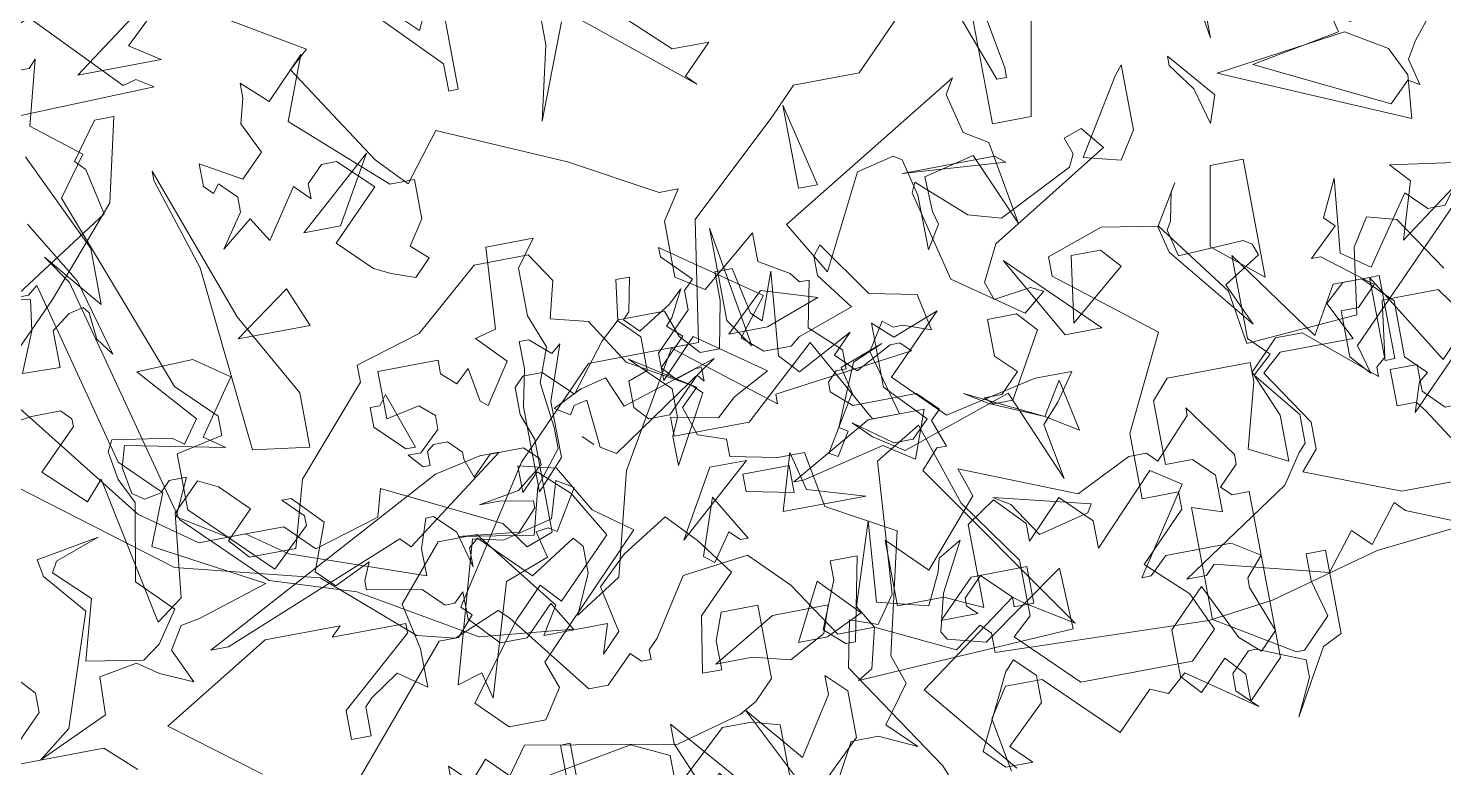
# Model space of a CAD drawing. Header units: millimetres. Extents: x 1418 to 1811, y 1796 to 1956.
# Drawn here: x 1465.555 to 1466.404, y 1887.305 to 1887.749 of the extents above; entities that cross this region are included whole.
import ezdxf

# ---------------------------------------------------------------- set-up
doc = ezdxf.new("R2010")
doc.units = ezdxf.units.MM
doc.layers.add('ARBRE', color=251, linetype='Continuous', lineweight=13)

# ---------------------------------------------------------------- blocks, each defined once
blk = doc.blocks.new('WMF26', base_point=(0, 0.0008))
at = {"color": 85}
for points in [[(7.3226, -0.1836), (7.3588, -0.2206), (7.4617, -0.1474), (7.7449, -0.2857), (7.8833, -0.2857), (8.0216, -0.4965), (8.1591, -0.6356), (8.4069, -0.6051), (8.5452, -0.3952), (8.5814, -0.3581), (8.5814, -0.3219), (8.6177, -0.3219), (8.6539, -0.3581), (8.756, -0.2569), (8.8292, -0.2569), (9.0688, -0.5689), (9.1051, -0.6051), (9.2804, -0.5327), (9.4187, -0.5689), (9.7316, -0.8464), (10.2552, -0.9839), (11.3025, -1.7915)], [(12.3209, -9.4401), (11.8994, -9.9284), (11.8269, -9.9284), (11.7611, -10.0008), (11.7973, -10.037), (11.477, -10.5245), (11.165, -10.8381), (10.75, -10.8381), (10.6776, -11.2893), (10.3277, -11.6096), (10.2264, -11.7108), (9.9786, -11.7108), (9.7028, -11.9875), (9.5274, -11.9578), (8.756, -12.3728), (8.3048, -12.4823), (8.0578, -12.5119), (7.8462, -12.4823), (7.6066, -12.162)], [(3.481, -11.8854), (3.1319, -11.6746), (3.2043, -11.6096), (2.9574, -11.2234), (2.8544, -11.1139), (2.7169, -11.2893), (2.2584, -11.0851), (1.9455, -10.9106), (1.873, -10.9106), (1.9455, -10.8019), (1.9455, -10.5903), (1.8434, -10.5245), (1.6326, -10.699), (1.6326, -10.5903), (1.5231, -10.5245), (1.4943, -10.4882), (1.4581, -10.4882), (1.4943, -10.3145), (1.3848, -10.2116), (1.3848, -10.1391), (1.4219, -10.1391), (1.4581, -10.1029), (1.4581, -10.0667), (1.3848, -10.0008), (1.1452, -10.0008), (1.072, -9.9284), (1.1082, -9.8921), (1.072, -9.7892), (1.1082, -9.7892), (1.1749, -9.7168), (0.7237, -9.0548), (0.8974, -9.1643), (0.9345, -9.1931), (1.3198, -8.9165), (1.0357, -8.5666)], [(5.191, -0.2857), (5.8604, -0.2206), (6.2753, -0.1111), (6.5223, -0.0815), (7.3226, -0.1111), (7.3226, -0.1836), (7.3226, -0.1836)]]:
    blk.add_lwpolyline(points, dxfattribs=at)
at = {"color": 63}
for points in [[(7.7449, -0.2857), (7.796, -0.3738), (7.6955, -0.6776), (7.7211, -0.3754), (7.5325, -0.326), (7.4749, -0.4438), (7.4617, -0.4932), (7.3736, -0.5442), (7.4699, -0.3623), (7.5062, -0.2231), (7.4881, -0.1918), (7.3481, -0.1548), (7.0303, -0.3746), (7.0221, -0.1433), (7.8404, -0.1029), (7.7836, -0.1358), (7.7449, -0.2857), (7.7449, -0.2857)], [(6.5001, -0.2462), (6.5734, -0.2462), (6.1518, -0.522), (6.0777, -0.6315), (6.0489, -0.6611), (6.0489, -0.7698), (6.188, -0.9443), (6.1156, -1.0094), (6.188, -1.0827), (6.188, -1.3955), (5.9402, -1.0464), (5.8381, -1.221), (5.7006, -1.221), (5.489, -0.8711), (5.4166, -0.9443)], [(5.4166, -0.9081), (5.6274, -0.6973), (5.5903, -0.806), (5.5541, -0.8348), (5.6274, -0.9081), (5.6274, -1.1189), (5.7295, -1.221), (5.8019, -1.221), (5.8744, -1.1551), (5.8019, -1.0094), (6.0777, -1.0094), (6.1518, -0.9443), (6.0127, -0.7336), (6.0127, -0.6315), (6.0777, -0.5582), (5.7295, -0.4199), (5.3804, -0.4199)], [(5.489, -0.2462), (5.7295, -0.3474), (5.7657, -0.3837), (5.8744, -0.2462), (5.9402, -0.3112), (6.0489, -0.1729), (6.4639, -0.2824), (6.5001, -0.2462), (6.5001, -0.2462)], [(8.7519, -0.7805), (8.7823, -0.8167), (8.956, -0.7081), (9.1306, -0.8826), (9.1668, -0.853), (9.1668, -0.7805), (9.203, -0.9188), (9.2771, -0.9913), (9.3059, -0.9913), (9.3422, -0.8826), (9.3422, -0.7805), (9.8296, -0.955), (9.9745, -1.0571), (10.1498, -1.0571), (10.3532, -1.2029), (10.9131, -1.9307)], [(10.7031, -2.0756), (10.601, -2.0756), (10.564, -2.1052), (10.3894, -1.4062), (10.2519, -1.2679), (10.2157, -1.3041), (10.1498, -1.3041), (10.2157, -1.1666), (10.0403, -1.0571), (9.8296, -1.0571), (9.7283, -0.955), (9.4805, -1.0275), (9.4508, -1.1304), (9.0293, -0.9188), (8.956, -0.8167), (8.8548, -0.853), (8.8548, -1.2029), (8.891, -1.3041), (8.891, -1.4062), (8.8548, -1.4424), (8.7823, -1.4424), (8.6794, -1.3404), (8.5419, -1.5157), (8.4686, -1.5816), (8.2941, -1.5816), (8.2579, -1.4795), (8.192, -1.4062), (8.1195, -1.4062), (8.0833, -1.5816), (8.0833, -1.6903), (8.0175, -1.6903), (7.9812, -1.5157), (7.945, -1.4795), (7.8791, -1.654), (7.9088, -1.3404), (7.8429, -1.2679), (7.6321, -1.3774), (7.7046, -1.3041), (7.6321, -1.2317), (7.4938, -1.3041), (7.4576, -1.3041), (7.4205, -1.2679), (7.945, -1.2029), (7.945, -1.1666), (8.2941, -1.4424), (8.5419, -1.0275), (8.6432, -0.643), (8.8185, -0.5327), (8.7519, -0.6792), (8.7519, -0.7805), (8.7519, -0.7805)], [(5.3112, -1.5083), (5.5508, -1.3338), (5.4849, -1.5445), (5.5508, -1.6178), (5.3112, -1.5808), (5.3112, -1.5083), (5.3112, -1.5083)], [(7.2929, -1.8805), (7.1217, -1.724), (7.0023, -1.6894), (6.7191, -1.8286), (6.6969, -1.8747), (6.7183, -1.9373), (6.6499, -1.9611), (6.5816, -1.8772), (7.0394, -1.5997), (7.1077, -1.4671), (7.0838, -1.398), (6.943, -1.4169), (6.8969, -1.3947), (6.9801, -1.3264), (7.2279, -1.5017), (7.3102, -1.8426), (7.2929, -1.8805), (7.2929, -1.8805)], [(9.5554, -2.1143), (9.2722, -2.3621), (9.4171, -2.1143), (9.5554, -2.1143), (9.5554, -2.1143)], [(6.1156, -2.2032), (6.188, -2.6618), (6.1156, -2.5523), (6.1156, -2.2032), (6.1156, -2.2032)], [(6.887, -2.2353), (6.887, -2.1991), (6.9233, -2.1991), (7.0262, -2.4831), (6.9233, -2.4469), (6.887, -2.2353), (6.887, -2.2353)], [(9.068, -2.8446), (8.9947, -2.7721), (8.8572, -3.0553)], [(8.2307, -2.67), (8.0858, -2.5317), (7.9475, -2.5317), (8.0561, -2.423), (8.0199, -2.3868), (8.4061, -2.7062)], [(8.4711, -2.7062), (8.6094, -2.3572), (8.5436, -2.6338), (8.5436, -2.7721)], [(8.8935, -2.9104), (8.8935, -2.5317), (8.9297, -2.5317), (8.9297, -2.6338), (9.1693, -2.8816)], [(9.9745, -8.6769), (10.1498, -9.1281), (10.4257, -9.5496), (10.3894, -9.7242), (10.2882, -9.688), (10.2157, -9.7892), (10.1787, -10.284), (10.0041, -10.387), (9.902, -10.0733), (9.7283, -9.8255), (9.7283, -9.6155), (9.8008, -9.5496), (9.5892, -9.3381), (9.1668, -9.3381), (9.0655, -9.4401), (9.1306, -9.5859), (9.2771, -9.7242), (9.1018, -9.8996), (9.1018, -9.9646), (9.2401, -9.9646), (9.2401, -10.2116), (9.0655, -10.5607), (9.4146, -10.8381), (9.4146, -10.9106), (9.203, -10.983), (8.9931, -10.9468), (8.7823, -10.6628), (8.7519, -10.4594), (8.3303, -10.4882), (8.2941, -10.736), (8.2282, -10.8381), (8.1195, -10.8085), (7.9812, -10.5977)], [(4.6633, -10.4882), (4.3866, -10.5245), (4.2771, -10.5245), (4.2409, -10.4882), (4.2409, -10.4594), (4.3866, -10.3145), (4.2409, -10.1754), (4.1759, -10.2478), (4.0664, -9.688), (3.9651, -9.7604), (3.9289, -10.0733), (3.826, -10.1754), (3.7535, -10.1391), (3.6514, -10.037), (3.7535, -9.9358), (3.6885, -9.8625), (3.5139, -9.8625), (3.4415, -10.1103), (3.164, -10.4232), (3.164, -10.4882), (2.9162, -10.5607), (2.6692, -10.7723), (2.465, -10.7723), (2.3926, -10.6628), (2.4288, -10.5245), (2.2913, -10.4882), (2.1818, -10.3145), (1.9414, -10.1754), (2.0072, -10.1103), (1.971, -10.0008), (1.8689, -9.9646), (1.8689, -9.8996), (1.6944, -9.8625), (1.5931, -9.8625), (1.5561, -9.6517), (1.3091, -9.5134), (1.4178, -9.0622), (1.3815, -8.9527), (1.4836, -8.8144), (1.3815, -8.7132), (1.5198, -8.7782), (1.6219, -8.7782), (1.7965, -8.4653)], [(1.8689, -8.2908), (1.8689, -8.8869), (1.971, -8.9165), (2.0805, -8.9165), (2.465, -8.5666)], [(2.2913, -8.7782), (2.2913, -8.8506), (2.4288, -8.9165), (2.8149, -8.8506)], [(2.9162, -8.8506), (2.8149, -8.989), (2.2551, -8.8869), (2.0072, -8.9527), (1.9414, -8.989), (1.8689, -9.0622), (1.8689, -9.3381), (2.0072, -9.3381), (2.0443, -9.2368), (2.0443, -9.1281), (2.1167, -9.1281), (2.0805, -9.3381), (1.9414, -9.4772), (2.0443, -9.6155), (2.1456, -9.7242), (2.3201, -9.6155), (2.4288, -9.5134), (2.3926, -9.3381), (2.465, -9.2656), (2.4288, -9.3751), (2.6692, -9.3751), (2.6041, -9.4772), (2.8437, -9.7892), (2.9903, -9.7892), (3.164, -9.5859), (3.1278, -9.4113), (3.1278, -9.2656), (3.2299, -9.3381), (3.3385, -9.2656), (3.3674, -9.2368), (3.3674, -9.1281), (3.4415, -9.1281), (3.4415, -9.2368), (3.164, -9.4772), (3.164, -9.5134), (3.4415, -9.5134), (3.4044, -9.5496), (3.6885, -9.5496), (4.1026, -9.3018), (3.7897, -9.0622)], [(4.2409, -9.1643), (4.3504, -9.2656), (4.9111, -9.2656), (4.6633, -9.3381), (4.5612, -9.4401), (4.5612, -9.5134), (4.627, -9.5859), (4.874, -9.5859), (5.2602, -9.2006)], [(7.945, -10.4232), (8.0175, -10.5245), (8.2282, -10.5245), (8.2579, -10.3145), (8.2941, -10.284), (8.2941, -10.2478), (8.5419, -10.4594), (8.6432, -10.4594), (8.7519, -10.3507), (8.6794, -10.1754), (8.6794, -10.0008), (8.8185, -10.0733), (8.7519, -10.3145), (8.7519, -10.387), (9.0655, -10.387), (9.1306, -10.3145), (9.1306, -10.0733), (9.0293, -10.0733), (8.956, -10.0008), (8.956, -9.8625), (9.0655, -9.8996), (9.0655, -9.4772), (8.7823, -9.3018), (8.7519, -9.3018), (8.6432, -9.4113), (8.6794, -9.5496), (8.6794, -9.6517), (8.6069, -9.6517), (8.6069, -9.3381), (8.6794, -9.3018), (8.8185, -9.0622), (8.7519, -9.2006), (8.7519, -9.2656), (8.9272, -9.3381), (8.956, -9.3381), (9.0293, -9.2656), (9.0293, -9.2006), (8.956, -9.1281), (9.203, -9.3018), (9.2771, -9.2368), (9.3422, -9.2656), (9.4805, -9.1281), (9.7283, -9.3751), (9.8658, -9.3751), (9.9382, -9.2656), (9.902, -9.0622)], [(2.9541, -10.037), (2.7787, -10.0733), (2.7062, -10.0733), (3.0916, -9.7892), (3.1278, -9.8255), (3.826, -9.5496), (3.8926, -9.5496), (2.9541, -10.037), (2.9541, -10.037)], [(1.8327, -9.8255), (1.6582, -9.8255), (1.6582, -9.7242), (1.8327, -9.7604), (1.8327, -9.8255), (1.8327, -9.8255)], [(2.3563, -10.037), (2.3926, -10.0733), (2.3563, -10.037), (2.3563, -10.037)], [(4.2689, -11.2276), (4.1256, -10.9863), (4.0474, -10.6957), (4.096, -10.7616), (4.1059, -10.8628), (4.1232, -10.8859), (4.1792, -10.8735), (4.2491, -10.8217), (4.2483, -10.6834), (4.3899, -10.6875), (4.3265, -10.8365), (4.3101, -10.9509), (4.4681, -10.9773)]]:
    blk.add_lwpolyline(points, dxfattribs=at)
at = {"color": 106}
for points in [[(7.9343, -0.3112), (7.861, -0.4858), (7.861, -0.5582), (7.7589, -0.5582), (7.8248, -0.2462), (7.861, -0.2462), (7.9343, -0.3112), (7.9343, -0.3112)], [(9.6073, -0.7698), (9.9201, -0.8711), (10.2042, -1.1551), (10.4438, -2.0937), (10.517, -2.2032), (10.3425, -1.9924), (10.3425, -2.2032), (10.517, -2.5819)], [(10.4808, -2.9022), (10.4438, -2.9022), (10.4149, -2.931), (10.4808, -2.6906), (10.3063, -2.5523), (10.4149, -2.4074), (10.1317, -1.6433), (9.9926, -1.505), (9.9926, -1.4317), (10.168, -1.3955), (10.168, -1.1848), (9.8913, -0.9081), (9.7464, -1.0464), (9.7464, -1.0827), (9.8189, -1.1551), (9.7826, -1.1551), (9.6797, -1.0464), (9.7464, -0.8711), (9.6797, -0.806), (9.5422, -0.8711), (9.5711, -0.806), (9.5711, -0.7698), (9.3677, -0.7336), (9.2952, -0.6611), (9.259, -0.6611), (9.2211, -0.6973), (9.2211, -0.5944), (9.1199, -0.4858), (9.0178, -0.4858), (8.9091, -0.5944), (8.8441, -0.4858), (9.1923, -0.522), (9.6073, -0.7698), (9.6073, -0.7698)], [(8.2463, -0.8711), (8.1451, -0.6973), (8.1739, -0.6973), (8.2101, -0.7336), (8.2826, -0.6315), (8.3196, -0.6611), (8.2463, -0.8711), (8.2463, -0.8711)], [(7.5119, -0.9081), (7.6214, -0.9806), (7.6865, -1.0464), (7.5482, -0.9443), (7.4757, -0.9443), (7.4098, -1.0094), (7.5482, -1.1551), (7.5482, -1.3955), (7.4757, -1.3297), (7.3003, -1.3955), (7.5119, -1.1848), (7.3374, -1.0094), (6.9883, -1.0827), (6.85, -1.0827), (6.9224, -0.9806), (6.9883, -0.9081), (6.9513, -0.6973), (7.097, -1.0464), (7.5119, -0.9081), (7.5119, -0.9081)], [(7.9343, -0.9806), (7.8981, -0.8348), (7.6865, -0.7698), (7.9993, -0.7698), (7.9343, -0.9806), (7.9343, -0.9806)], [(5.7006, -1.221), (5.6644, -1.221), (5.6644, -0.9081), (5.7006, -0.9081), (5.7006, -1.221), (5.7006, -1.221)], [(8.3196, -1.1848), (8.3196, -1.2934), (8.4579, -1.4317), (8.2463, -1.2934), (8.2101, -1.2572), (8.3492, -1.0094), (8.3492, -1.1189), (8.3196, -1.1848), (8.3196, -1.1848)], [(8.8441, -1.4688), (8.8441, -1.5701), (8.8078, -1.5701), (8.7337, -1.505), (8.6975, -1.5338), (8.77, -1.3297), (8.77, -1.1189), (8.8729, -1.0094), (8.8729, -1.3297), (8.8441, -1.4688), (8.8441, -1.4688)], [(7.0245, -1.5338), (6.7117, -1.221), (6.85, -1.221), (7.0245, -1.5338), (7.0245, -1.5338)], [(9.4327, -1.3585), (9.4327, -1.4317), (9.3965, -1.4317), (9.3677, -1.4688), (9.2952, -1.2572), (9.3315, -1.2572), (9.4327, -1.3585), (9.4327, -1.3585)], [(9.9564, -2.0575), (10.0659, -2.4074), (10.0659, -2.4436), (9.8551, -1.8533), (9.6797, -1.5338), (9.6797, -1.3297), (9.8913, -1.3585), (9.9564, -2.0575), (9.9564, -2.0575)], [(8.0726, -1.8533), (7.9993, -1.3955), (8.0726, -1.505), (8.0726, -1.8533), (8.0726, -1.8533)], [(10.6554, -9.2549), (10.517, -9.4665), (10.517, -9.5389), (10.4438, -9.4665), (10.4438, -9.2911), (10.5903, -9.1528), (10.5903, -8.9783), (10.8299, -9.4665), (10.6554, -9.2549), (10.6554, -9.2549)], [(9.9926, -9.1528), (9.8551, -9.4294), (9.8189, -9.4665), (9.7464, -9.3932), (9.7464, -9.2911), (9.8913, -9.1528), (9.8189, -9.0804), (9.9201, -9.0804), (9.9926, -9.1528), (9.9926, -9.1528)], [(10.9682, -9.0804), (10.9024, -9.1528), (10.9682, -9.2549), (11.0044, -9.2187), (11.0415, -9.2187), (11.1139, -9.3932), (11.1139, -9.4665), (10.9024, -9.2187), (10.8299, -9.0804), (11.1139, -9.0804), (10.9682, -9.0804), (10.9682, -9.0804)], [(11.8409, -9.1899), (11.9513, -9.3273), (11.9513, -9.4665), (11.8772, -9.3932), (11.8121, -9.4665), (11.6013, -9.2549), (11.5651, -9.2549), (11.4927, -9.3273), (11.5289, -9.3273), (11.5289, -9.4665), (11.4927, -9.4665), (11.4927, -9.2187), (11.6013, -9.1899), (11.6376, -9.1528), (11.5651, -9.0804), (11.8772, -9.1528), (11.8409, -9.1899), (11.8409, -9.1899)], [(2.0624, -9.1528), (1.822, -9.2911), (1.6112, -9.2911), (1.6475, -9.1899), (1.7858, -9.1166), (1.9233, -9.1528), (2.0624, -9.1528), (2.0624, -9.1528)], [(0.9345, -9.1931), (1.0357, -9.2944), (1.1082, -9.222), (1.1082, -9.1931), (1.072, -9.1569), (1.2111, -9.1569), (1.072, -9.2944), (0.8612, -9.2944), (0.8612, -9.1569), (0.9345, -9.1569), (0.9345, -9.1931), (0.9345, -9.1931)], [(9.0474, -9.3273), (9.1561, -9.2187), (9.2211, -9.2911), (9.2211, -9.4665), (9.0836, -9.604), (8.9816, -9.3932), (8.9091, -9.3273), (8.8441, -9.3932), (8.9091, -9.5678), (8.9091, -9.604), (8.8441, -9.6773), (8.9453, -9.7423), (9.1923, -9.7423), (9.259, -9.6773), (9.2952, -9.6773), (9.0836, -9.9901), (9.1923, -10.0626), (9.4327, -9.8148), (9.4327, -9.9177), (9.5422, -10.0263), (9.6797, -9.888), (9.6797, -9.9539), (9.7826, -10.0626), (9.8913, -9.9901), (9.8913, -9.6773), (10.0296, -9.7423), (10.2042, -9.7423), (10.2042, -9.9901), (10.0659, -9.851), (9.8551, -10.0914), (9.8913, -10.2009), (9.469, -10.0263), (9.259, -10.1284), (9.1923, -10.1284), (9.1561, -10.0914), (9.0178, -10.2371), (9.0178, -10.2659), (8.8729, -10.0626), (8.8729, -10.0263), (8.9453, -9.9539), (8.9091, -9.9177), (8.8441, -9.9177), (8.8441, -9.2911), (8.9816, -9.1528), (8.9816, -9.2549), (9.0474, -9.3273), (9.0474, -9.3273)], [(3.6333, -10.5327), (3.7749, -10.331), (3.6992, -10.2775), (4.0672, -10.3548), (4.0911, -10.2758), (4.0738, -10.1754), (4.0318, -10.1457), (3.9602, -10.1589), (4.0375, -9.9679), (3.6465, -9.7547), (3.9124, -9.6723), (3.984, -9.66), (4.0359, -9.5768), (3.9766, -9.4459), (4.0968, -9.5002), (4.1726, -9.5538), (4.3158, -9.5282), (4.3216, -9.3866), (4.5883, -9.2672), (4.464, -9.3619), (4.3224, -9.7777), (4.4525, -9.9333), (4.464, -9.9975), (4.2269, -10.0387), (4.394, -9.9802), (4.4171, -9.9399), (4.2928, -9.8197), (4.357, -9.5949), (4.1438, -9.5587), (4.0779, -9.6065), (3.9956, -9.7242), (4.1207, -9.8502), (4.0672, -10.14), (4.1133, -10.2355), (4.1314, -10.3433), (4.1092, -10.3845), (3.8893, -10.3483), (3.8474, -10.3186), (3.7873, -10.4026), (3.9725, -10.6142), (3.7593, -10.6216), (3.6333, -10.5327), (3.6333, -10.5327)], [(11.8121, -9.6773), (11.6013, -9.9539), (11.4927, -10.0626), (11.426, -9.9901), (11.216, -10.2009), (11.3173, -10.3763), (11.426, -10.4775), (11.4927, -10.4125), (11.4927, -10.5137), (11.3535, -10.4775), (11.2523, -10.3022), (11.1139, -10.2009), (11.5289, -9.7785), (11.4927, -9.6773), (11.5651, -9.5678), (11.7034, -9.5678), (11.8121, -9.6773), (11.8121, -9.6773)], [(10.4808, -9.888), (10.3425, -9.7423), (10.4808, -9.6773), (10.5903, -9.6773), (10.4808, -9.888), (10.4808, -9.888)], [(11.3939, -10.2462), (11.4252, -10.2659), (11.4713, -10.2602), (11.4474, -10.1597), (11.6137, -10.0996), (11.7421, -9.6838), (11.766, -9.7835), (11.8599, -9.7563), (11.7084, -10.2783), (11.5964, -10.2519), (11.4062, -10.2964), (11.3642, -10.4339), (11.3025, -10.396), (11.3939, -10.2462), (11.3939, -10.2462)], [(1.6162, -9.7629), (1.6524, -9.7629), (1.3395, -9.9382), (1.1279, -9.9382), (1.1938, -9.7629), (1.3033, -9.8353), (1.6162, -9.7629), (1.6162, -9.7629)], [(2.6881, -9.7678), (2.6149, -9.846), (2.6149, -9.8724), (2.74, -9.8946), (2.8141, -9.8946), (2.6618, -9.921), (2.5622, -9.9992), (2.5622, -10.0206), (2.6149, -10.0725), (2.74, -10.0725), (2.8141, -9.9992), (2.8404, -10.0725), (2.8404, -10.0988), (2.8874, -10.1465), (2.9409, -10.1465), (2.9672, -10.1251), (2.9672, -10.0725), (2.9928, -10.0725), (3.0405, -10.1251), (2.9928, -10.1251), (2.9137, -10.1984), (2.9137, -10.2511), (2.9672, -10.298), (3.0932, -10.2725), (3.0932, -10.4512), (2.866, -10.4512), (2.866, -10.3993), (2.8141, -10.3516), (2.7614, -10.3993), (2.74, -10.2725), (2.7145, -10.2511), (2.6149, -10.3993), (2.7145, -10.5039), (2.6354, -10.5245), (2.6149, -10.8299), (2.4354, -10.8299), (2.5095, -10.7303), (2.5095, -10.5508), (2.4617, -10.4248), (2.5095, -10.298), (2.4889, -10.1251), (2.4889, -10.0461), (2.5885, -9.921), (2.6354, -9.7464), (2.9137, -9.7942), (2.6881, -9.7678), (2.6881, -9.7678)], [(8.1451, -10.0914), (8.1739, -10.1284), (8.2463, -10.1284), (8.2463, -10.2659), (8.1451, -10.2659), (8.1451, -10.1647), (8.0726, -10.0914), (8.0356, -10.0914), (7.9993, -10.1284), (7.9705, -9.9539), (7.861, -9.8148), (8.0356, -9.9177), (8.1451, -10.0914), (8.1451, -10.0914)], [(9.6377, -9.9053), (9.7217, -10.0338), (9.7835, -10.0716), (9.4286, -9.9811), (9.4476, -9.9506), (9.6377, -9.9053), (9.6377, -9.9053)], [(2.1843, -10.1441), (2.1843, -10.2437), (2.111, -10.27), (2.111, -10.3968), (2.1843, -10.4709), (2.1629, -10.6224), (2.111, -10.6224), (2.1373, -10.4965), (2.1629, -10.4709), (2.111, -10.4182), (1.9842, -10.4965), (1.9315, -10.5442), (1.9842, -10.4446), (2.0105, -10.4182), (1.9578, -10.3705), (2.0583, -10.27), (2.0105, -10.2182), (1.9315, -10.2437), (1.9109, -10.2437), (1.9109, -10.1918), (1.9315, -10.2182), (2.0583, -10.0922), (2.1373, -10.0922), (2.1843, -10.1441), (2.1843, -10.1441)], [(10.6554, -10.3763), (10.9386, -10.1284), (10.7937, -10.3763), (10.6554, -10.3763), (10.6554, -10.3763)], [(8.3855, -10.5137), (8.3196, -10.5137), (8.2463, -10.5862), (8.4217, -10.7245), (8.4579, -10.7245), (8.3492, -10.8266), (8.3855, -10.8637), (8.3196, -11.0012), (8.3492, -10.7245), (8.2463, -10.6521), (8.0726, -10.8999), (7.9993, -10.8266), (7.9343, -10.8266), (7.7227, -11.1107), (7.6865, -10.6521), (7.8248, -10.8266), (7.861, -10.8637), (8.3492, -10.3763), (8.3196, -10.2659), (8.3855, -10.3392), (8.3855, -10.5137), (8.3855, -10.5137)], [(9.5373, -10.331), (9.7324, -10.4174), (9.8189, -10.4709), (9.5373, -10.331), (9.4607, -10.4545), (9.4204, -10.2577), (9.5373, -10.331), (9.5373, -10.331)], [(10.2964, -10.4322), (10.2651, -10.4133), (10.3186, -10.3269), (10.3499, -10.3458), (10.2239, -10.5492), (10.247, -10.6496), (10.0815, -10.7097), (10.1976, -10.6611), (10.2964, -10.4322), (10.2964, -10.4322)], [(1.6425, -10.4833), (1.4383, -10.4182), (1.6425, -10.3458), (1.7882, -10.3458), (1.6425, -10.4833), (1.6425, -10.4833)], [(9.7464, -10.4413), (9.6797, -10.4413), (9.6073, -10.5137), (9.6797, -10.5862), (9.6797, -10.7245), (9.5711, -10.7245), (9.5052, -10.6521), (9.6435, -10.4125), (9.7168, -10.4125), (9.7464, -10.4413), (9.7464, -10.4413)], [(10.3425, -10.7616), (10.6191, -10.5137), (10.9024, -10.5137), (10.9024, -10.5862), (10.7278, -10.55), (10.6554, -10.6158), (10.517, -10.6883), (10.7649, -10.8637), (10.9024, -10.7245), (10.9024, -10.8266), (10.7649, -10.9649), (10.7649, -11.0374), (10.7278, -11.0736), (10.8299, -11.1765), (10.8299, -11.2127), (10.4808, -10.9649), (10.5903, -10.8266), (10.517, -10.7616), (10.4149, -10.7616), (10.3787, -10.7904), (10.168, -10.8637), (10.27, -11.0012), (10.27, -11.0736), (10.2404, -11.1107), (10.0947, -10.8999), (9.9201, -10.8637), (9.8913, -10.7245), (9.9926, -10.7616), (10.0296, -10.7616), (10.0659, -10.7904), (10.1317, -10.6883), (10.0659, -10.4413), (10.168, -10.4413), (10.3425, -10.7616), (10.3425, -10.7616)], [(11.1798, -10.5245), (11.1963, -10.7056), (11.2465, -10.6941), (11.2654, -10.6628), (11.3206, -10.6973), (11.2119, -10.75), (11.1123, -10.7739), (11.0637, -10.6578), (10.7039, -10.7698), (11.1246, -10.4907), (11.1798, -10.5245), (11.1798, -10.5245)], [(8.9231, -11.0629), (8.9453, -10.9567), (8.9643, -10.9262), (8.9404, -10.8258), (8.6942, -10.8365), (8.6638, -10.8176), (8.6481, -10.7739), (8.7873, -10.6875), (8.7156, -10.5245), (8.9717, -10.8455), (8.9956, -10.9452), (8.9033, -11.0934), (8.9231, -11.0629), (8.9231, -11.0629)], [(9.2211, -10.8999), (9.1561, -10.8266), (9.3677, -10.6521), (9.3315, -10.8999), (9.2211, -10.8999), (9.2211, -10.8999)], [(3.3698, -10.8143), (3.3081, -10.6652), (3.5806, -10.6652), (3.3698, -10.8143), (3.3698, -10.8143)], [(8.7626, -11.1329), (8.6391, -11.1329), (8.6391, -10.6875), (8.8194, -10.8365), (8.7626, -11.1329), (8.7626, -11.1329)], [(4.478, -10.8999), (3.9832, -11.2127), (4.0194, -11.3873), (4.0557, -11.4235), (3.9544, -11.561), (3.8811, -11.561), (3.9544, -11.249), (4.2302, -10.9361), (4.4418, -10.7245), (4.5068, -10.7904), (4.478, -10.8999), (4.478, -10.8999)], [(3.0389, -10.8291), (3.1566, -10.9468), (2.9771, -11.1255), (3.1006, -11.244), (3.1566, -11.244), (3.2183, -11.1823), (3.2183, -11.1255), (3.2735, -11.1823), (3.3978, -11.002), (3.4538, -11.095), (3.5707, -11.002), (3.4843, -11.1255), (3.4843, -11.1823), (3.546, -11.244), (3.5707, -11.2127), (3.602, -11.244), (3.602, -11.3297), (3.4538, -11.244), (3.3665, -11.3297), (3.4225, -11.4474), (3.3978, -11.5396), (3.3978, -11.5964), (3.3048, -11.5091), (3.1566, -11.6582), (3.2488, -11.4227), (2.9211, -11.1255), (2.8281, -11.1255), (2.8281, -10.9773), (2.8898, -10.8851), (2.8281, -10.8291), (2.8898, -10.7673), (2.9771, -10.7986), (3.0389, -10.8291), (3.0389, -10.8291)], [(3.714, -11.6417), (4.2187, -11.6285)], [(4.2878, -11.9183), (4.1215, -11.9784), (3.826, -11.668), (3.7757, -11.6804), (3.714, -11.6417), (3.714, -11.6417)], [(9.641, -11.4219), (9.5546, -11.3683), (9.5019, -11.053), (9.6204, -11.3321), (9.8106, -11.2868), (9.8065, -11.1559), (9.7942, -11.1049), (9.8477, -11.0184), (9.8493, -11.2251), (9.8823, -11.3651), (9.9127, -11.384), (10.0527, -11.3511), (10.2314, -11.0077), (10.3474, -11.2078), (9.6427, -11.6285), (9.6764, -11.5725), (9.641, -11.4219), (9.641, -11.4219)], [(7.9952, -11.1658), (7.9804, -11.3272), (8.0331, -11.4367), (8.1813, -11.5281), (8.6736, -11.4647), (7.9952, -11.1658), (7.9952, -11.1658)], [(8.5378, -11.4713), (8.2035, -11.5314), (8.2274, -11.6326), (8.1986, -11.5906), (8.1541, -11.5618), (8.0529, -11.5865), (8.0133, -11.7413), (7.9244, -11.8343), (7.8306, -11.7454), (7.7976, -11.6088), (7.9285, -11.4474), (7.9672, -11.3848), (7.9434, -11.2835), (7.9837, -11.3082), (8.0611, -11.2333), (8.5378, -11.4713), (8.5378, -11.4713)], [(9.0474, -11.5248), (9.0178, -11.561), (9.0178, -11.3148), (9.0836, -11.2127), (9.2211, -11.249), (9.0474, -11.5248), (9.0474, -11.5248)], [(8.8441, -11.5248), (8.8441, -11.561), (8.6975, -11.3873), (8.7337, -11.2852), (8.77, -11.4235), (8.8441, -11.5248), (8.8441, -11.5248)], [(9.5422, -11.3148), (9.5052, -11.2852), (9.8913, -11.3148), (9.5422, -11.3148), (9.5422, -11.3148)], [(10.2799, -11.6458), (10.2075, -11.3321), (10.2799, -11.3321), (10.2799, -11.6458), (10.2799, -11.6458)], [(9.3817, -11.4342), (9.5274, -11.4342), (9.5274, -11.9578), (9.3166, -11.7841), (9.3817, -11.4342), (9.3817, -11.4342)], [(3.6045, -12.013), (3.4958, -12.013), (3.6695, -11.9109), (3.779, -11.8088), (3.6695, -11.7364), (3.9832, -11.7364), (3.6045, -12.013), (3.6045, -12.013)]]:
    blk.add_lwpolyline(points, dxfattribs=at)
blk = doc.blocks.new('T2_02')
at = {"xscale": 0.3499999999999943, "yscale": 0.3499999999999943, "zscale": 0.3499999999999943}
blk.add_blockref('WMF26', (-2.2399, 1.997), dxfattribs=at)

msp = doc.modelspace()

# ---------------------------------------------------------------- block references
at = {"layer": 'ARBRE', "xscale": 0.4621142716754233, "yscale": 0.4621142716754233, "zscale": 0.4621142716754233, "rotation": 190.6551472559353}
for p in [(1466.11477, 1888.29114), (1466.80233, 1886.87436), (1465.38138, 1886.68967)]:
    msp.add_blockref('T2_02', p, dxfattribs=at)

doc.saveas('drawing.dxf')
